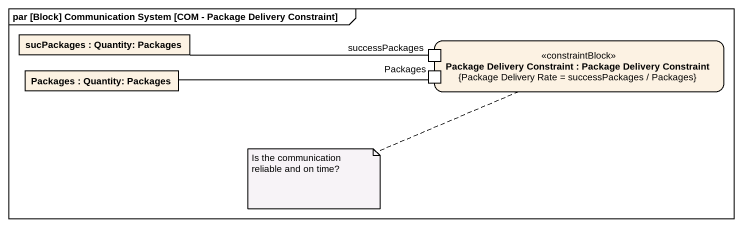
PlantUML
@startuml
mainframe par [Block] Communication System [COM - Package Delivery Constraint]
rectangle "sucPackages : Quantity: Packages" as sucPackages
rectangle "Package Delivery Constraint : Package Delivery Constraint\n{Package Delivery Rate = successPackages / Packages}" as Package_Delivery_Constraint <<constraintBlock>> {
  port successPackages
  port "Packages" as Packages_2
}
rectangle "Packages : Quantity: Packages" as Packages
sucPackages -right- successPackages
Packages -right- Packages_2
note left of Package_Delivery_Constraint : Is the communication reliable and on time?
@enduml
